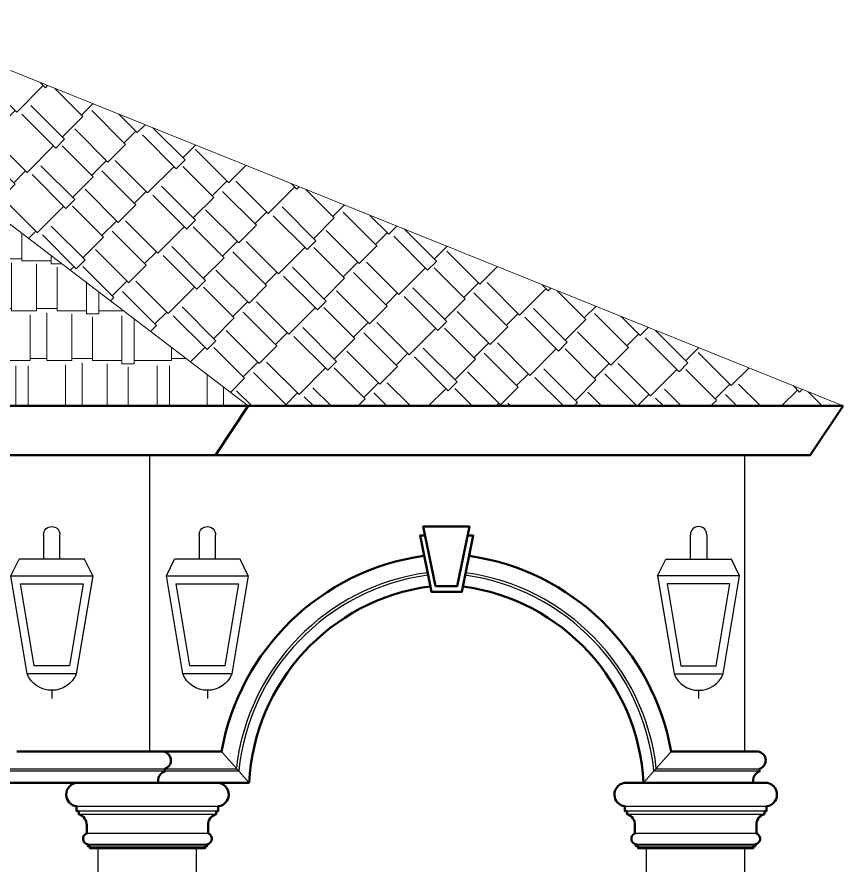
# Model space of a CAD drawing. Header units: metres. Extents: x -109 to 591, y -5 to 592.
# Drawn here: x 512.455 to 514.978, y 9.124 to 11.713 of the extents above; entities that cross this region are included whole.
import ezdxf

# ---------------------------------------------------------------- set-up
doc = ezdxf.new("R2010")
doc.units = ezdxf.units.M
doc.header["$LTSCALE"] = 0.03
for name, color, linetype, lineweight in [('HATCH SECCION', 8, 'Continuous', 5), ('Moldura con Espesor', 43, 'Continuous', 50), ('Muro bajo', 7, 'Continuous', 30)]:
    doc.layers.add(name, color=color, linetype=linetype, lineweight=lineweight)
doc.layers.add('Luminaria', color=7, linetype='Continuous')
doc.layers.add('MOLDURA', color=43, linetype='Continuous')

# ---------------------------------------------------------------- blocks, each defined once
blk = doc.blocks.new('luminaria2')
at = {"layer": 'Luminaria'}
for p, q in [((-2.8509, -47.2224), (-2.8509, -47.1474)), ((-2.8009, -47.1474), (-2.8009, -47.2224)), ((-2.9509, -47.2724), (-2.9259, -47.2224)), ((-2.9259, -47.2224), (-2.7259, -47.2224)), ((-2.7009, -47.2724), (-2.7259, -47.2224)), ((-2.8259, -47.6224), (-2.8259, -47.6474))]:
    blk.add_line(p, q, dxfattribs=at)
for points in [[(-2.7009, -47.2724), (-2.9509, -47.2724), (-2.9009, -47.5724), (-2.7509, -47.5724)], [(-2.7304, -47.2974), (-2.9214, -47.2974), (-2.8797, -47.5474), (-2.7721, -47.5474)]]:
    blk.add_lwpolyline(points, close=True, dxfattribs=at)
for centre, radius, start, end in [((-2.8259, -47.1474), 0.025, 0, 180), ((-2.8259, -47.5411), 0.0813, 202.6199, 337.3801)]:
    blk.add_arc(centre, radius, start, end, dxfattribs=at)

msp = doc.modelspace()

# ---------------------------------------------------------------- hatches: boundary and pattern name
at = {"layer": 'HATCH SECCION'}
h = msp.add_hatch(dxfattribs=at)
h.set_pattern_fill('AR-RSHKE', color=1, scale=0.0005, style=0)
h.set_pattern_definition([(0, (-1e-12, 0.3), (0.32385, 0.1524), [0.0762, -0.0635, 0.0889, -0.0381, 0.1143, -0.0508]), (0, (0.0762, 0.30635), (0.32385, 0.1524), [0.0635, -0.2413, 0.0508, -0.0762]), (0, (0.2286, 0.29048), (0.32385, 0.1524), [0.0381, -0.3937]), (90, (-1e-12, 0.3), (-0.10795, 0.1524), [0.14605, -0.46355]), (90, (0.0762, 0.3), (-0.10795, 0.1524), [0.142875, -0.466725]), (90, (0.1397, 0.3), (-0.10795, 0.1524), [0.13335, -0.47625]), (90, (0.2286, 0.29048), (-0.10795, 0.1524), [0.14605, -0.46355]), (90, (0.2667, 0.29048), (-0.10795, 0.1524), [0.14605, -0.46355]), (90, (0.381, 0.3), (-0.10795, 0.1524), [0.1397, -0.4699])])
h.paths.add_polyline_path([(513.1616, 10.5249), (511.6045, 11.7126), (510.6545, 11.7126), (509.0975, 10.5249)])
h = msp.add_hatch(dxfattribs=at)
h.set_pattern_fill('AR-RSHKE', color=1, scale=0.0005, angle=315, style=0)
h.set_pattern_definition([(225, (1022.25907, 0.3), (-0.336759605, -0.121233458), [0.0762, -0.0635, 0.0889, -0.0381, 0.1143, -0.0508]), (225, (1022.2007, 0.25061), (-0.336759605, -0.121233458), [0.0635, -0.2413, 0.0508, -0.0762]), (225, (1022.10416, 0.13162), (-0.336759605, -0.121233458), [0.0381, -0.3937]), (135, (1022.25907, 0.3), (-0.031430896, 0.18409525), [0.14605, -0.46355]), (135, (1022.20519, 0.24612), (-0.031430896, 0.18409525), [0.142875, -0.466725]), (135, (1022.16028, 0.20122), (-0.031430896, 0.18409525), [0.13335, -0.47625]), (135, (1022.10416, 0.13162), (-0.031430896, 0.18409525), [0.14605, -0.46355]), (135, (1022.07722, 0.10468), (-0.031430896, 0.18409525), [0.14605, -0.46355]), (135, (1021.98966, 0.03059), (-0.031430896, 0.18409525), [0.1397, -0.4699])])
h.paths.add_polyline_path([(511.6045, 11.7126), (512.0795, 11.6923), (514.9782, 10.5249), (513.1616, 10.5249)])

# ---------------------------------------------------------------- linework, layer by layer
at = {"layer": 'HATCH SECCION', "color": 1}
for p, q in [((513.1616, 10.5249), (511.6045, 11.7126)), ((512.0795, 11.6923), (514.9782, 10.5249))]:
    msp.add_line(p, q, dxfattribs=at)
at = {"layer": 'MOLDURA'}
for p, q in [((513.1645, 9.3749), (513.0799, 9.4699)), ((514.4532, 9.4699), (514.3686, 9.3749)), ((513.1336, 9.4096), (512.4277, 9.4096)), ((512.4314, 9.4176), (513.1265, 9.4176)), ((514.7232, 9.4096), (514.3995, 9.4096)), ((514.4066, 9.4176), (514.7232, 9.4176)), ((512.6374, 9.3031), (513.0703, 9.3031)), ((514.3117, 9.3031), (514.7446, 9.3031)), ((513.0636, 9.2881), (512.6441, 9.2881)), ((512.6441, 9.2788), (513.0636, 9.2789)), ((514.7379, 9.2881), (514.3184, 9.2881)), ((514.3184, 9.2788), (514.7379, 9.2789)), ((513.0393, 9.2197), (512.6684, 9.2197)), ((514.7136, 9.2197), (514.3427, 9.2197)), ((512.6714, 9.1875), (513.0363, 9.1875)), ((513.0297, 9.1812), (512.678, 9.1812)), ((514.3457, 9.1875), (514.7106, 9.1875)), ((514.704, 9.1812), (514.3523, 9.1812))]:
    msp.add_line(p, q, dxfattribs=at)
for centre, radius, start, end in [((513.8016, 9.342), 0.6806, 97.9381, 173.5126), ((513.8016, 9.342), 0.6726, 97.8959, 174.1233), ((513.7316, 9.342), 0.6726, 5.8767, 82.1041), ((513.7316, 9.342), 0.6806, 6.4874, 82.0619)]:
    msp.add_arc(centre, radius, start, end, dxfattribs=at)
at = {"layer": 'Moldura con Espesor'}
for p, q in [((507.2809, 10.5249), (514.9782, 10.5249)), ((513.1616, 10.5249), (513.0616, 10.3749)), ((514.9782, 10.5249), (514.8782, 10.3749)), ((507.3809, 10.3749), (514.8782, 10.3749)), ((513.0799, 9.4699), (512.4553, 9.4699)), ((514.7132, 9.4699), (514.4532, 9.4699)), ((512.4116, 9.3749), (513.1645, 9.3749)), ((513.0038, 9.3749), (512.7038, 9.3749)), ((514.3686, 9.3749), (514.7036, 9.3749)), ((514.6782, 9.3749), (514.3782, 9.3749)), ((512.678, 9.1749), (513.0297, 9.1749)), ((514.3523, 9.1749), (514.704, 9.1749))]:
    msp.add_line(p, q, dxfattribs=at)
msp.add_lwpolyline([(513.7331, 9.9749), (513.8001, 9.9749), (513.8372, 10.1575), (513.6959, 10.1575)], close=True, dxfattribs=at)
msp.add_lwpolyline([(513.7016, 10.1294), (513.6864, 10.1294), (513.7214, 9.9575), (513.8137, 9.9575), (513.8486, 10.1294), (513.8315, 10.1294)], dxfattribs=at)
for points in [[(512.8616, 9.4699), (512.8966, 9.4699, -0.898589), (512.9066, 9.4176), (512.9066, 9.4096), (512.9021, 9.4072, 0.285035), (512.887, 9.3829), (512.887, 9.3749), (512.8616, 9.3749)], [(514.6782, 9.4699), (514.7132, 9.4699, -0.898589), (514.7232, 9.4176), (514.7232, 9.4096), (514.7187, 9.4072, 0.285035), (514.7036, 9.3829), (514.7036, 9.3749), (514.6782, 9.3749)], [(512.7038, 9.3749), (512.6435, 9.3749, 0.438208), (512.6056, 9.3374, 0.376773), (512.6374, 9.3031), (512.6374, 9.2881), (512.6441, 9.2881), (512.6441, 9.2788, -0.34384), (512.6684, 9.245), (512.6684, 9.2197, 0.417026), (512.6582, 9.1988, 0.314124), (512.6714, 9.1875), (512.6714, 9.1812), (512.678, 9.1812), (512.678, 9.1749), (512.7038, 9.1749)], [(513.0038, 9.3749), (513.0642, 9.3749, -0.438208), (513.1021, 9.3374, -0.376773), (513.0703, 9.3031), (513.0703, 9.2881), (513.0636, 9.2881), (513.0636, 9.2789, 0.34384), (513.0393, 9.245), (513.0393, 9.2197, -0.417026), (513.0495, 9.1988, -0.314124), (513.0363, 9.1875), (513.0363, 9.1812), (513.0297, 9.1812), (513.0297, 9.1749), (513.0038, 9.1749)], [(514.3782, 9.3749), (514.3178, 9.3749, 0.438208), (514.28, 9.3374, 0.376773), (514.3117, 9.3031), (514.3117, 9.2881), (514.3184, 9.2881), (514.3184, 9.2788, -0.34384), (514.3427, 9.245), (514.3427, 9.2197, 0.417026), (514.3325, 9.1988, 0.314124), (514.3457, 9.1875), (514.3457, 9.1812), (514.3523, 9.1812), (514.3523, 9.1749), (514.3782, 9.1749)], [(514.6782, 9.3749), (514.7385, 9.3749, -0.438208), (514.7764, 9.3374, -0.376773), (514.7446, 9.3031), (514.7446, 9.2881), (514.7379, 9.2881), (514.7379, 9.2789, 0.34384), (514.7136, 9.245), (514.7136, 9.2197, -0.417026), (514.7238, 9.1988, -0.314124), (514.7106, 9.1875), (514.7106, 9.1812), (514.704, 9.1812), (514.704, 9.1749), (514.6782, 9.1749)]]:
    msp.add_lwpolyline(points, format="xyb", dxfattribs=at)
for centre, radius, start, end in [((513.8016, 9.342), 0.7329, 98.1923, 169.9477), ((513.7316, 9.342), 0.7329, 10.0523, 81.8077), ((513.8016, 9.342), 0.6379, 97.7, 177.0425), ((513.7316, 9.342), 0.6379, 2.9575, 82.3)]:
    msp.add_arc(centre, radius, start, end, dxfattribs=at)
at = {"layer": 'Muro bajo'}
for p, q in [((512.8616, 9.4699), (512.8616, 10.3749)), ((514.6782, 9.4699), (514.6782, 10.3749)), ((512.8616, 9.3749), (512.8616, 9.3749)), ((512.8616, 9.3749), (512.8616, 9.3749)), ((514.6782, 9.3749), (514.6782, 9.3749)), ((512.7038, 7.4749), (512.7038, 9.1749)), ((513.0038, 7.4749), (513.0038, 9.1749)), ((514.3782, 7.4749), (514.3782, 9.1749)), ((514.6782, 7.4749), (514.6782, 9.1749))]:
    msp.add_line(p, q, dxfattribs=at)

# ---------------------------------------------------------------- block references
at = {"layer": 'Luminaria', "xscale": -1}
for p in [(509.7357, 57.2793), (510.2109, 57.2793)]:
    msp.add_blockref('luminaria2', p, dxfattribs=at)
at = {"layer": 'Luminaria'}
msp.add_blockref('luminaria2', (517.3629, 57.2793), dxfattribs=at)

doc.saveas('drawing.dxf')
